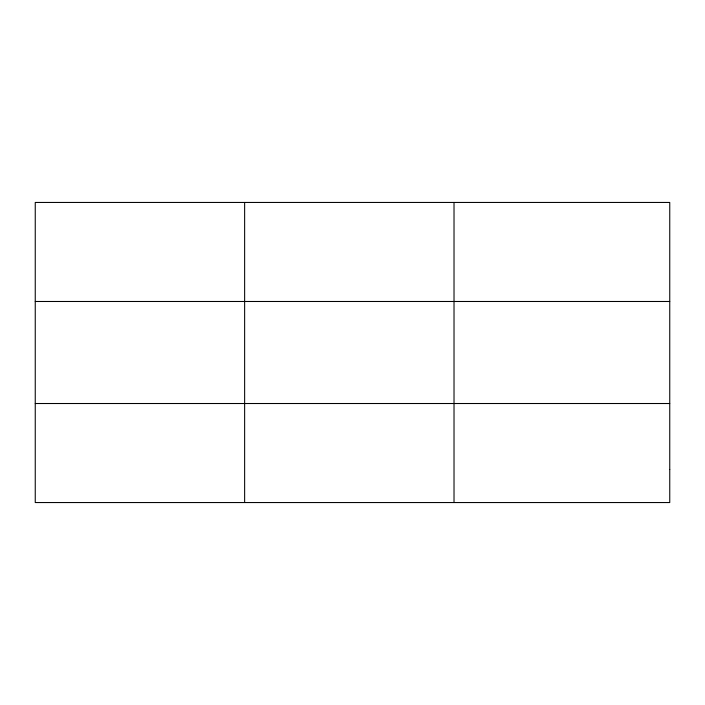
<?xml version="1.0" encoding="UTF-8"?>
<svg xmlns="http://www.w3.org/2000/svg" width="705" height="705" viewBox="0 0 705 705"><rect width="100%" height="100%" fill="white"/><g stroke="black" fill="none" stroke-linecap="round" stroke-linejoin="round"><path stroke-width="1.06" d="M244.635 502.55L244.635 202.45M454.02 502.55L454.02 202.45M35.25 301.484L669.75 301.484M35.25 403.516L669.75 403.516M669.75 469.539L669.75 502.55L35.25 502.55L35.25 202.45L669.75 202.45L669.75 469.539"/></g></svg>
